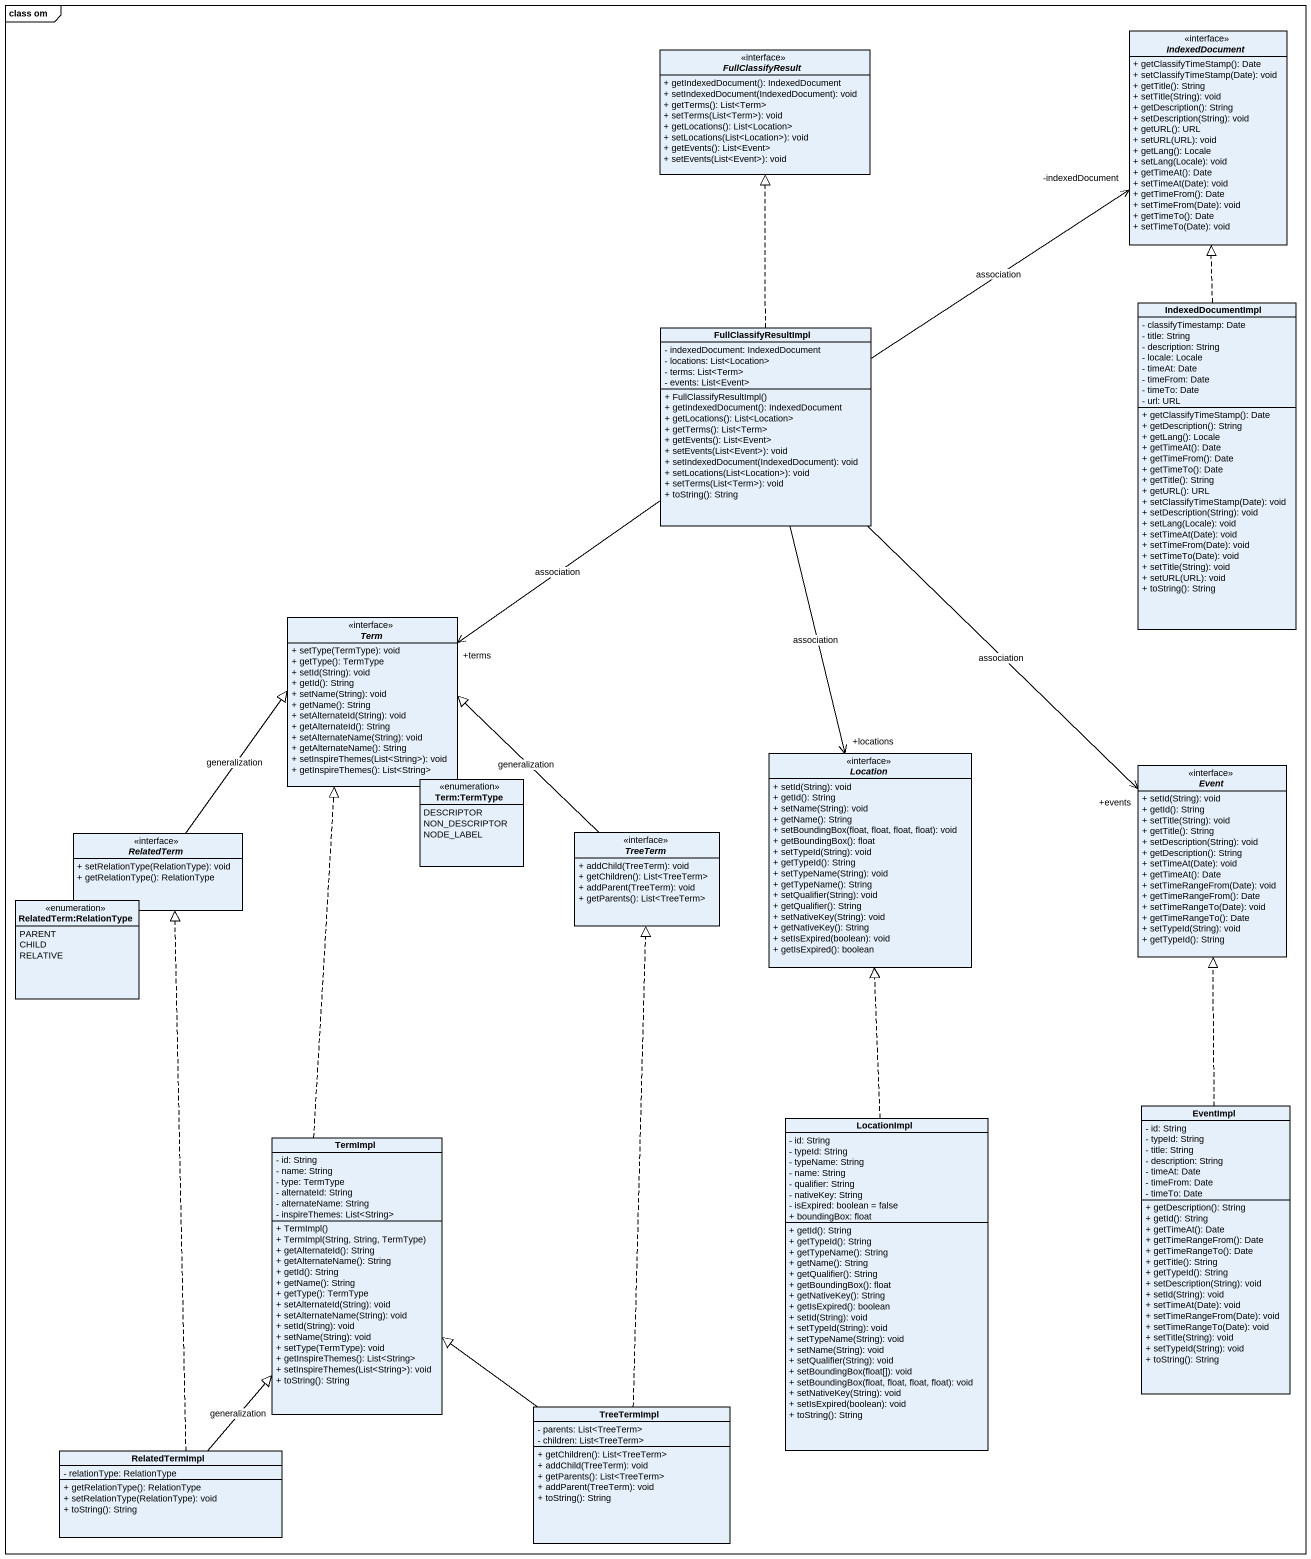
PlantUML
@startuml
mainframe class om
hide circle
hide empty members
skinparam classAttributeIconSize 0
interface IndexedDocument <<interface>> {
  + getClassifyTimeStamp(): Date
  + setClassifyTimeStamp(Date): void
  + getTitle(): String
  + setTitle(String): void
  + getDescription(): String
  + setDescription(String): void
  + getURL(): URL
  + setURL(URL): void
  + getLang(): Locale
  + setLang(Locale): void
  + getTimeAt(): Date
  + setTimeAt(Date): void
  + getTimeFrom(): Date
  + setTimeFrom(Date): void
  + getTimeTo(): Date
  + setTimeTo(Date): void
}
interface FullClassifyResult <<interface>> {
  + getIndexedDocument(): IndexedDocument
  + setIndexedDocument(IndexedDocument): void
  + getTerms(): List<Term>
  + setTerms(List<Term>): void
  + getLocations(): List<Location>
  + setLocations(List<Location>): void
  + getEvents(): List<Event>
  + setEvents(List<Event>): void
}
class IndexedDocumentImpl {
  - classifyTimestamp: Date
  - title: String
  - description: String
  - locale: Locale
  - timeAt: Date
  - timeFrom: Date
  - timeTo: Date
  - url: URL
  + getClassifyTimeStamp(): Date
  + getDescription(): String
  + getLang(): Locale
  + getTimeAt(): Date
  + getTimeFrom(): Date
  + getTimeTo(): Date
  + getTitle(): String
  + getURL(): URL
  + setClassifyTimeStamp(Date): void
  + setDescription(String): void
  + setLang(Locale): void
  + setTimeAt(Date): void
  + setTimeFrom(Date): void
  + setTimeTo(Date): void
  + setTitle(String): void
  + setURL(URL): void
  + toString(): String
}
class FullClassifyResultImpl {
  - indexedDocument: IndexedDocument
  - locations: List<Location>
  - terms: List<Term>
  - events: List<Event>
  + FullClassifyResultImpl()
  + getIndexedDocument(): IndexedDocument
  + getLocations(): List<Location>
  + getTerms(): List<Term>
  + getEvents(): List<Event>
  + setEvents(List<Event>): void
  + setIndexedDocument(IndexedDocument): void
  + setLocations(List<Location>): void
  + setTerms(List<Term>): void
  + toString(): String
}
interface Term <<interface>> {
  + setType(TermType): void
  + getType(): TermType
  + setId(String): void
  + getId(): String
  + setName(String): void
  + getName(): String
  + setAlternateId(String): void
  + getAlternateId(): String
  + setAlternateName(String): void
  + getAlternateName(): String
  + setInspireThemes(List<String>): void
  + getInspireThemes(): List<String>
}
enum "Term:TermType" as Term_TermType {
  DESCRIPTOR
  NON_DESCRIPTOR
  NODE_LABEL
}
interface Location <<interface>> {
  + setId(String): void
  + getId(): String
  + setName(String): void
  + getName(): String
  + setBoundingBox(float, float, float, float): void
  + getBoundingBox(): float
  + setTypeId(String): void
  + getTypeId(): String
  + setTypeName(String): void
  + getTypeName(): String
  + setQualifier(String): void
  + getQualifier(): String
  + setNativeKey(String): void
  + getNativeKey(): String
  + setIsExpired(boolean): void
  + getIsExpired(): boolean
}
interface Event <<interface>> {
  + setId(String): void
  + getId(): String
  + setTitle(String): void
  + getTitle(): String
  + setDescription(String): void
  + getDescription(): String
  + setTimeAt(Date): void
  + getTimeAt(): Date
  + setTimeRangeFrom(Date): void
  + getTimeRangeFrom(): Date
  + setTimeRangeTo(Date): void
  + getTimeRangeTo(): Date
  + setTypeId(String): void
  + getTypeId(): String
}
interface RelatedTerm <<interface>> {
  + setRelationType(RelationType): void
  + getRelationType(): RelationType
}
interface TreeTerm <<interface>> {
  + addChild(TreeTerm): void
  + getChildren(): List<TreeTerm>
  + addParent(TreeTerm): void
  + getParents(): List<TreeTerm>
}
enum "RelatedTerm:RelationType" as RelatedTerm_RelationType {
  PARENT
  CHILD
  RELATIVE
}
class LocationImpl {
  - id: String
  - typeId: String
  - typeName: String
  - name: String
  - qualifier: String
  - nativeKey: String
  - isExpired: boolean = false
  + boundingBox: float
  + getId(): String
  + getTypeId(): String
  + getTypeName(): String
  + getName(): String
  + getQualifier(): String
  + getBoundingBox(): float
  + getNativeKey(): String
  + getIsExpired(): boolean
  + setId(String): void
  + setTypeId(String): void
  + setTypeName(String): void
  + setName(String): void
  + setQualifier(String): void
  + setBoundingBox(float[]): void
  + setBoundingBox(float, float, float, float): void
  + setNativeKey(String): void
  + setIsExpired(boolean): void
  + toString(): String
}
class EventImpl {
  - id: String
  - typeId: String
  - title: String
  - description: String
  - timeAt: Date
  - timeFrom: Date
  - timeTo: Date
  + getDescription(): String
  + getId(): String
  + getTimeAt(): Date
  + getTimeRangeFrom(): Date
  + getTimeRangeTo(): Date
  + getTitle(): String
  + getTypeId(): String
  + setDescription(String): void
  + setId(String): void
  + setTimeAt(Date): void
  + setTimeRangeFrom(Date): void
  + setTimeRangeTo(Date): void
  + setTitle(String): void
  + setTypeId(String): void
  + toString(): String
}
class TermImpl {
  - id: String
  - name: String
  - type: TermType
  - alternateId: String
  - alternateName: String
  - inspireThemes: List<String>
  + TermImpl()
  + TermImpl(String, String, TermType)
  + getAlternateId(): String
  + getAlternateName(): String
  + getId(): String
  + getName(): String
  + getType(): TermType
  + setAlternateId(String): void
  + setAlternateName(String): void
  + setId(String): void
  + setName(String): void
  + setType(TermType): void
  + getInspireThemes(): List<String>
  + setInspireThemes(List<String>): void
  + toString(): String
}
class TreeTermImpl {
  - parents: List<TreeTerm>
  - children: List<TreeTerm>
  + getChildren(): List<TreeTerm>
  + addChild(TreeTerm): void
  + getParents(): List<TreeTerm>
  + addParent(TreeTerm): void
  + toString(): String
}
class RelatedTermImpl {
  - relationType: RelationType
  + getRelationType(): RelationType
  + setRelationType(RelationType): void
  + toString(): String
}
IndexedDocumentImpl .up.|> IndexedDocument
FullClassifyResultImpl -up-> "-indexedDocument" IndexedDocument : association
FullClassifyResultImpl .up.|> FullClassifyResult
FullClassifyResultImpl --> "+terms" Term : association
FullClassifyResultImpl --> "+locations" Location : association
FullClassifyResultImpl --> "+events" Event : association
RelatedTerm -up-|> Term : generalization
TreeTerm -up-|> Term : generalization
LocationImpl .up.|> Location
EventImpl .up.|> Event
TermImpl .up.|> Term
TreeTermImpl .up.|> TreeTerm
TreeTermImpl -up-|> TermImpl
RelatedTermImpl .up.|> RelatedTerm
RelatedTermImpl -up-|> TermImpl : generalization
@enduml
